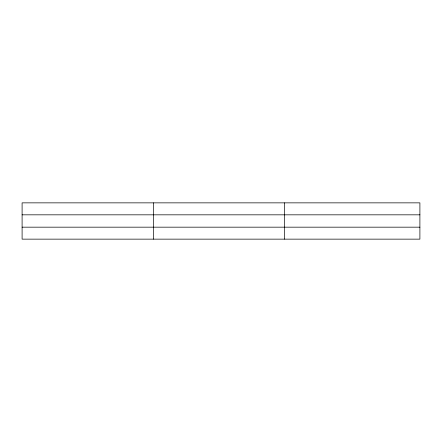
<?xml version="1.0" encoding="UTF-8"?>
<svg xmlns="http://www.w3.org/2000/svg" width="442" height="442" viewBox="0 0 442 442"><rect width="100%" height="100%" fill="white"/><g stroke="black" fill="none" stroke-linecap="round" stroke-linejoin="round"><path stroke-width="0.66" d="M153.374 202.856L153.374 239.144M284.648 202.856L284.648 239.144M419.9 227.171L419.9 239.144L22.1 239.144L22.1 202.856L419.9 202.856L419.9 227.171L22.1 227.171M22.1 214.829L419.9 214.829"/></g></svg>
